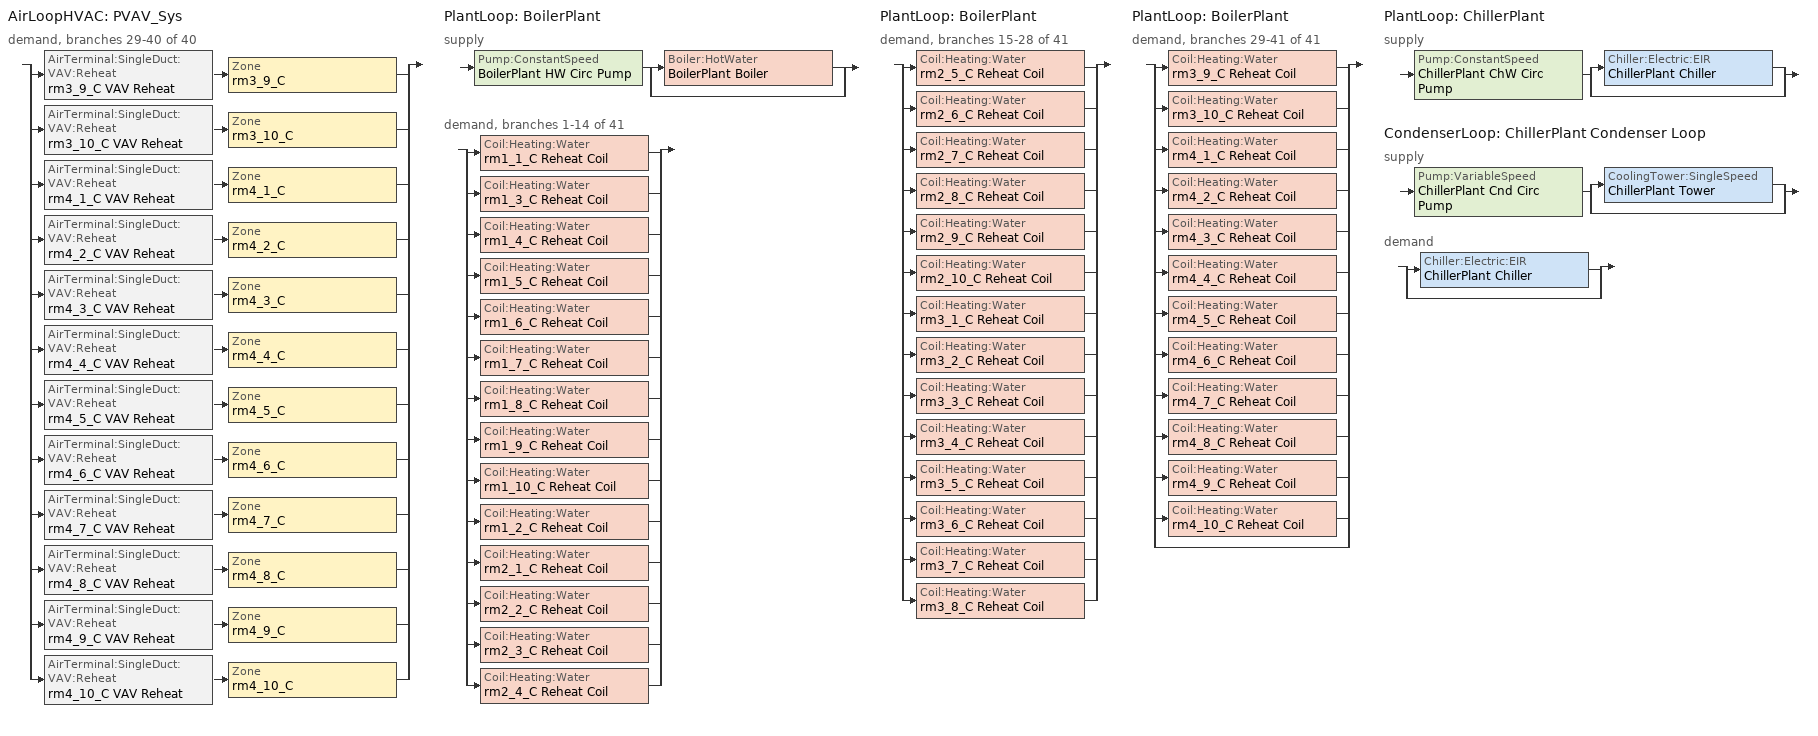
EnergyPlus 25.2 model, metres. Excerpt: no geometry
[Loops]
AirLoopHVAC 'PVAV_Sys'
 demand, branches 29-40 of 40: split
  | AirTerminal:SingleDuct:VAV:Reheat 'rm3_9_C VAV Reheat' > Zone 'rm3_9_C'
  | AirTerminal:SingleDuct:VAV:Reheat 'rm3_10_C VAV Reheat' > Zone 'rm3_10_C'
  | AirTerminal:SingleDuct:VAV:Reheat 'rm4_1_C VAV Reheat' > Zone 'rm4_1_C'
  | AirTerminal:SingleDuct:VAV:Reheat 'rm4_2_C VAV Reheat' > Zone 'rm4_2_C'
  | AirTerminal:SingleDuct:VAV:Reheat 'rm4_3_C VAV Reheat' > Zone 'rm4_3_C'
  | AirTerminal:SingleDuct:VAV:Reheat 'rm4_4_C VAV Reheat' > Zone 'rm4_4_C'
  | AirTerminal:SingleDuct:VAV:Reheat 'rm4_5_C VAV Reheat' > Zone 'rm4_5_C'
  | AirTerminal:SingleDuct:VAV:Reheat 'rm4_6_C VAV Reheat' > Zone 'rm4_6_C'
  | AirTerminal:SingleDuct:VAV:Reheat 'rm4_7_C VAV Reheat' > Zone 'rm4_7_C'
  | AirTerminal:SingleDuct:VAV:Reheat 'rm4_8_C VAV Reheat' > Zone 'rm4_8_C'
  | AirTerminal:SingleDuct:VAV:Reheat 'rm4_9_C VAV Reheat' > Zone 'rm4_9_C'
  | AirTerminal:SingleDuct:VAV:Reheat 'rm4_10_C VAV Reheat' > Zone 'rm4_10_C'
PlantLoop 'BoilerPlant'
 supply: Pump:ConstantSpeed 'BoilerPlant HW Circ Pump' > split
  | Boiler:HotWater 'BoilerPlant Boiler'
  | bypass
 demand, branches 1-14 of 41: split
  | Coil:Heating:Water 'rm1_1_C Reheat Coil'
  | Coil:Heating:Water 'rm1_3_C Reheat Coil'
  | Coil:Heating:Water 'rm1_4_C Reheat Coil'
  | Coil:Heating:Water 'rm1_5_C Reheat Coil'
  | Coil:Heating:Water 'rm1_6_C Reheat Coil'
  | Coil:Heating:Water 'rm1_7_C Reheat Coil'
  | Coil:Heating:Water 'rm1_8_C Reheat Coil'
  | Coil:Heating:Water 'rm1_9_C Reheat Coil'
  | Coil:Heating:Water 'rm1_10_C Reheat Coil'
  | Coil:Heating:Water 'rm1_2_C Reheat Coil'
  | Coil:Heating:Water 'rm2_1_C Reheat Coil'
  | Coil:Heating:Water 'rm2_2_C Reheat Coil'
  | Coil:Heating:Water 'rm2_3_C Reheat Coil'
  | Coil:Heating:Water 'rm2_4_C Reheat Coil'
PlantLoop 'BoilerPlant'
 demand, branches 15-28 of 41: split
  | Coil:Heating:Water 'rm2_5_C Reheat Coil'
  | Coil:Heating:Water 'rm2_6_C Reheat Coil'
  | Coil:Heating:Water 'rm2_7_C Reheat Coil'
  | Coil:Heating:Water 'rm2_8_C Reheat Coil'
  | Coil:Heating:Water 'rm2_9_C Reheat Coil'
  | Coil:Heating:Water 'rm2_10_C Reheat Coil'
  | Coil:Heating:Water 'rm3_1_C Reheat Coil'
  | Coil:Heating:Water 'rm3_2_C Reheat Coil'
  | Coil:Heating:Water 'rm3_3_C Reheat Coil'
  | Coil:Heating:Water 'rm3_4_C Reheat Coil'
  | Coil:Heating:Water 'rm3_5_C Reheat Coil'
  | Coil:Heating:Water 'rm3_6_C Reheat Coil'
  | Coil:Heating:Water 'rm3_7_C Reheat Coil'
  | Coil:Heating:Water 'rm3_8_C Reheat Coil'
PlantLoop 'BoilerPlant'
 demand, branches 29-41 of 41: split
  | Coil:Heating:Water 'rm3_9_C Reheat Coil'
  | Coil:Heating:Water 'rm3_10_C Reheat Coil'
  | Coil:Heating:Water 'rm4_1_C Reheat Coil'
  | Coil:Heating:Water 'rm4_2_C Reheat Coil'
  | Coil:Heating:Water 'rm4_3_C Reheat Coil'
  | Coil:Heating:Water 'rm4_4_C Reheat Coil'
  | Coil:Heating:Water 'rm4_5_C Reheat Coil'
  | Coil:Heating:Water 'rm4_6_C Reheat Coil'
  | Coil:Heating:Water 'rm4_7_C Reheat Coil'
  | Coil:Heating:Water 'rm4_8_C Reheat Coil'
  | Coil:Heating:Water 'rm4_9_C Reheat Coil'
  | Coil:Heating:Water 'rm4_10_C Reheat Coil'
  | bypass
PlantLoop 'ChillerPlant'
 supply: Pump:ConstantSpeed 'ChillerPlant ChW Circ Pump' > split
  | Chiller:Electric:EIR 'ChillerPlant Chiller'
  | bypass
CondenserLoop 'ChillerPlant Condenser Loop'
 supply: Pump:VariableSpeed 'ChillerPlant Cnd Circ Pump' > split
  | CoolingTower:SingleSpeed 'ChillerPlant Tower'
  | bypass
 demand: split
  | Chiller:Electric:EIR 'ChillerPlant Chiller'
  | bypass
[ZoneControl:Thermostat] Control Type Schedule=Zone-Control-Type-Sched
Name | Zone or ZoneList | Control 1
rm3_9_C Thermostat | rm3_9_C | rm3_9_C DualSPSched
rm3_10_C Thermostat | rm3_10_C | rm3_10_C DualSPSched
rm4_1_C Thermostat | rm4_1_C | rm4_1_C DualSPSched
rm4_2_C Thermostat | rm4_2_C | rm4_2_C DualSPSched
rm4_3_C Thermostat | rm4_3_C | rm4_3_C DualSPSched
rm4_4_C Thermostat | rm4_4_C | rm4_4_C DualSPSched
rm4_5_C Thermostat | rm4_5_C | rm4_5_C DualSPSched
rm4_6_C Thermostat | rm4_6_C | rm4_6_C DualSPSched
rm4_7_C Thermostat | rm4_7_C | rm4_7_C DualSPSched
rm4_8_C Thermostat | rm4_8_C | rm4_8_C DualSPSched
rm4_9_C Thermostat | rm4_9_C | rm4_9_C DualSPSched
rm4_10_C Thermostat | rm4_10_C | rm4_10_C DualSPSched
[ThermostatSetpoint:DualSetpoint] Heating Setpoint Temperature Schedule=OffHtT; Cooling Setpoint Temperature Schedule=OffClT
rm3_9_C DualSPSched; rm3_10_C DualSPSched; rm4_1_C DualSPSched; rm4_2_C DualSPSched; rm4_3_C DualSPSched; rm4_4_C DualSPSched; rm4_5_C DualSPSched; rm4_6_C DualSPSched; rm4_7_C DualSPSched; rm4_8_C DualSPSched; rm4_9_C DualSPSched; rm4_10_C DualSPSched
[Sizing:Zone] Zone Cooling Design Supply Air Temperature Input Method=SupplyAirTemperature; Zone Cooling Design Supply Air Temperature {C}=14; Zone Heating Design Supply Air Temperature Input Method=SupplyAirTemperature; Zone Heating Design Supply Air Temperature {C}=50; Zone Cooling Design Supply Air Humidity Ratio {kgWater/kgDryAir}=0.008; Zone Heating Design Supply Air Humidity Ratio {kgWater/kgDryAir}=0.008; Zone Heating Sizing Factor=0; Zone Cooling Sizing Factor=0; Cooling Design Air Flow Method=DesignDay; Cooling Design Air Flow Rate {m3/s}=0; Heating Design Air Flow Method=DesignDay; Heating Design Air Flow Rate {m3/s}=0
Name | Design Specification Outdoor Air Object
rm3_9_C | SZ DSOA rm3_9_C
rm3_10_C | SZ DSOA rm3_10_C
rm4_1_C | SZ DSOA rm4_1_C
rm4_2_C | SZ DSOA rm4_2_C
rm4_3_C | SZ DSOA rm4_3_C
rm4_4_C | SZ DSOA rm4_4_C
rm4_5_C | SZ DSOA rm4_5_C
rm4_6_C | SZ DSOA rm4_6_C
rm4_7_C | SZ DSOA rm4_7_C
rm4_8_C | SZ DSOA rm4_8_C
rm4_9_C | SZ DSOA rm4_9_C
rm4_10_C | SZ DSOA rm4_10_C
[DesignSpecification:OutdoorAir] Outdoor Air Method=Flow/Zone; Outdoor Air Flow per Person {m3/s-person}=0; Outdoor Air Flow per Zone Floor Area {m3/s-m2}=0; Outdoor Air Flow per Zone {m3/s}=0.0308911
SZ DSOA rm3_9_C; SZ DSOA rm3_10_C; SZ DSOA rm4_1_C; SZ DSOA rm4_2_C; SZ DSOA rm4_3_C; SZ DSOA rm4_4_C; SZ DSOA rm4_5_C; SZ DSOA rm4_6_C; SZ DSOA rm4_7_C; SZ DSOA rm4_8_C; SZ DSOA rm4_9_C; SZ DSOA rm4_10_C
[Zone equipment]
rm3_9_C: rm3_9_C VAV Reheat
rm3_10_C: rm3_10_C VAV Reheat
rm4_1_C: rm4_1_C VAV Reheat
rm4_2_C: rm4_2_C VAV Reheat
rm4_3_C: rm4_3_C VAV Reheat
rm4_4_C: rm4_4_C VAV Reheat
rm4_5_C: rm4_5_C VAV Reheat
rm4_6_C: rm4_6_C VAV Reheat
rm4_7_C: rm4_7_C VAV Reheat
rm4_8_C: rm4_8_C VAV Reheat
rm4_9_C: rm4_9_C VAV Reheat
rm4_10_C: rm4_10_C VAV Reheat
[AirTerminal:SingleDuct:VAV:Reheat] Availability Schedule=OffFan; Maximum Air Flow Rate {m3/s}=autosize; Zone Minimum Air Flow Input Method=Constant; Constant Minimum Air Flow Fraction=0.3; Maximum Hot Water or Steam Flow Rate {m3/s}=autosize; Minimum Hot Water or Steam Flow Rate {m3/s}=0; Convergence Tolerance=0.001; Damper Heating Action=Reverse
Name | Reheat Coil
rm3_9_C VAV Reheat | rm3_9_C Reheat Coil
rm3_10_C VAV Reheat | rm3_10_C Reheat Coil
rm4_1_C VAV Reheat | rm4_1_C Reheat Coil
rm4_2_C VAV Reheat | rm4_2_C Reheat Coil
rm4_3_C VAV Reheat | rm4_3_C Reheat Coil
rm4_4_C VAV Reheat | rm4_4_C Reheat Coil
rm4_5_C VAV Reheat | rm4_5_C Reheat Coil
rm4_6_C VAV Reheat | rm4_6_C Reheat Coil
rm4_7_C VAV Reheat | rm4_7_C Reheat Coil
rm4_8_C VAV Reheat | rm4_8_C Reheat Coil
rm4_9_C VAV Reheat | rm4_9_C Reheat Coil
rm4_10_C VAV Reheat | rm4_10_C Reheat Coil
[Coil:Heating:Water] Availability Schedule=OffFan; U-Factor Times Area Value {W/K}=autosize; Maximum Water Flow Rate {m3/s}=autosize; Performance Input Method=UFactorTimesAreaAndDesignWaterFlowRate; Rated Capacity {W}=autosize; Rated Inlet Water Temperature {C}=82.2; Rated Inlet Air Temperature {C}=16.6; Rated Outlet Water Temperature {C}=71.1; Rated Outlet Air Temperature {C}=32.2
rm1_1_C Reheat Coil; rm1_3_C Reheat Coil; rm1_4_C Reheat Coil; rm1_5_C Reheat Coil; rm1_6_C Reheat Coil; rm1_7_C Reheat Coil; rm1_8_C Reheat Coil; rm1_9_C Reheat Coil; rm1_10_C Reheat Coil; rm1_2_C Reheat Coil; rm2_1_C Reheat Coil; rm2_2_C Reheat Coil; rm2_3_C Reheat Coil; rm2_4_C Reheat Coil; rm2_5_C Reheat Coil; rm2_6_C Reheat Coil; rm2_7_C Reheat Coil; rm2_8_C Reheat Coil; rm2_9_C Reheat Coil; rm2_10_C Reheat Coil; rm3_1_C Reheat Coil; rm3_2_C Reheat Coil; rm3_3_C Reheat Coil; rm3_4_C Reheat Coil; rm3_5_C Reheat Coil; rm3_6_C Reheat Coil; rm3_7_C Reheat Coil; rm3_8_C Reheat Coil; rm3_9_C Reheat Coil; rm3_10_C Reheat Coil; rm4_1_C Reheat Coil; rm4_2_C Reheat Coil; rm4_3_C Reheat Coil; rm4_4_C Reheat Coil; rm4_5_C Reheat Coil; rm4_6_C Reheat Coil; rm4_7_C Reheat Coil; rm4_8_C Reheat Coil; rm4_9_C Reheat Coil; rm4_10_C Reheat Coil
[SetpointManager:Scheduled] Control Variable=Temperature
Name | Schedule | Setpoint Node or NodeList
BoilerPlant HW Temp Manager | constant82. | BoilerPlant HW Supply Outlet Node
ChillerPlant ChW Temp Manager | ChillerPlant ChW Temp Schedule | ChillerPlant ChW Supply Outlet Node
ChillerPlant Chiller Setpoint Manager | ChillerPlant ChW Temp Schedule | ChillerPlant Chiller Outlet Node
[Sizing:Plant]
Name | Loop Type | Design Loop Exit Temperature {C} | Loop Design Temperature Difference {deltaC}
BoilerPlant | Heating | 82 | 11
ChillerPlant | Cooling | 7.22 | 6.67
ChillerPlant Condenser Loop | Condenser | 29.4 | 5.6
[PlantLoop] Fluid Type=Water; Maximum Loop Flow Rate {m3/s}=autosize; Minimum Loop Flow Rate {m3/s}=0; Plant Loop Volume {m3}=autosize; Load Distribution Scheme=Optimal
Name | Plant Equipment Operation Scheme | Maximum Loop Temperature {C} | Minimum Loop Temperature {C}
BoilerPlant | BoilerPlant Operation | 100 | 10
ChillerPlant | ChillerPlant Operation | 98 | 1
[Pump:ConstantSpeed] Design Pump Head {Pa}=89672.01; Fraction of Motor Inefficiencies to Fluid Stream=0; Pump Control Type=Intermittent
Name | Design Flow Rate {m3/s} | Design Power Consumption {W} | Motor Efficiency
BoilerPlant HW Circ Pump | 0.0158871 | 2392.868 | 0.85
ChillerPlant ChW Circ Pump | 0.0322773 | 4017.488 | 0.9
[PlantEquipmentOperationSchemes] Control Scheme 1 Schedule=OffFan
Name | Control Scheme 1
BoilerPlant Operation | BoilerPlant Heat Supply
ChillerPlant Operation | ChillerPlant ChW Supply
[PlantEquipmentOperation:HeatingLoad]
BoilerPlant Heat Supply: Load Range 1 Lower Limit {W}=0; Load Range 1 Upper Limit {W}=1000000000000000; Range 1 Equipment List=BoilerPlant heating plant
[PlantEquipmentList]
BoilerPlant heating plant: BoilerPlant Boiler
ChillerPlant ChW Plant: ChillerPlant Chiller
[Boiler:HotWater]
BoilerPlant Boiler: Fuel Type=NaturalGas; Nominal Capacity {W}=1107737; Nominal Thermal Efficiency=0.85; Efficiency Curve Temperature Evaluation Variable=LeavingBoiler; Normalized Boiler Efficiency Curve=BoilerPlant Boiler Efficiency Curve; Design Water Outlet Temperature {C}=82; Design Water Flow Rate {m3/s}=autosize; Minimum Part Load Ratio=0; Maximum Part Load Ratio=1.2; Optimum Part Load Ratio=1; Water Outlet Upper Temperature Limit {C}=100; Boiler Flow Mode=CONSTANTFLOW
[PlantEquipmentOperation:CoolingLoad] Load Range 1 Lower Limit {W}=0
Name | Load Range 1 Upper Limit {W} | Range 1 Equipment List
ChillerPlant ChW Supply | 1000000000000000 | ChillerPlant ChW Plant
ChillerPlant Condenser Only | 1000000000000 | ChillerPlant Condenser plant
[Chiller:Electric:EIR]
ChillerPlant Chiller: Reference Capacity {W}=900218.9; Reference COP {W/W}=3.2; Reference Leaving Chilled Water Temperature {C}=7.22; Reference Entering Condenser Fluid Temperature {C}=29.4; Reference Chilled Water Flow Rate {m3/s}=autosize; Reference Condenser Fluid Flow Rate {m3/s}=autosize; Cooling Capacity Function of Temperature Curve=OPEN-CENT-CAP-FT; Electric Input to Cooling Output Ratio Function of Temperature Curve=OPEN-CENT-EIR-FT; Electric Input to Cooling Output Ratio Function of Part Load Ratio Curve=OPEN-CENT-EIR-FP; Minimum Part Load Ratio=0; Maximum Part Load Ratio=1; Optimum Part Load Ratio=0.65; Minimum Unloading Ratio=0.25; Condenser Type=WaterCooled; Leaving Chilled Water Lower Temperature Limit {C}=5; Chiller Flow Mode=LeavingSetpointModulated
[CondenserLoop]
ChillerPlant Condenser Loop: Fluid Type=Water; Condenser Equipment Operation Scheme=ChillerPlant Condenser Loop Operation; Maximum Loop Temperature {C}=80; Minimum Loop Temperature {C}=5; Maximum Loop Flow Rate {m3/s}=autosize; Minimum Loop Flow Rate {m3/s}=0; Condenser Loop Volume {m3}=autosize; Load Distribution Scheme=SequentialLoad
[SetpointManager:FollowOutdoorAirTemperature]
ChillerPlant Condenser Loop: Control Variable=Temperature; Reference Temperature Type=OutdoorAirWetBulb; Offset Temperature Difference {deltaC}=0; Maximum Setpoint Temperature {C}=80; Minimum Setpoint Temperature {C}=5; Setpoint Node or NodeList=ChillerPlant Cnd Supply Outlet Node
[Pump:VariableSpeed]
ChillerPlant Cnd Circ Pump: Design Maximum Flow Rate {m3/s}=autosize; Design Pump Head {Pa}=298906.7; Design Power Consumption {W}=AUTOSIZE; Motor Efficiency=0.9; Fraction of Motor Inefficiencies to Fluid Stream=0; Coefficient 1 of the Part Load Performance Curve=0; Coefficient 2 of the Part Load Performance Curve=1; Coefficient 3 of the Part Load Performance Curve=0; Coefficient 4 of the Part Load Performance Curve=0; Design Minimum Flow Rate {m3/s}=0; Pump Control Type=Intermittent
[CondenserEquipmentOperationSchemes]
ChillerPlant Condenser Loop Operation: Control Scheme 1=ChillerPlant Condenser Only; Control Scheme 1 Schedule=OffFan
[CondenserEquipmentList]
ChillerPlant Condenser plant: ChillerPlant Tower
[CoolingTower:SingleSpeed]
ChillerPlant Tower: Design Water Flow Rate {m3/s}=autosize; Design Air Flow Rate {m3/s}=autosize; Design Fan Power {W}=autosize; Design U-Factor Times Area Value {W/K}=autosize; Free Convection Air Flow Rate {m3/s}=autocalculate; Free Convection U-Factor Times Area Value {W/K}=autocalculate
[Schedule:Compact]
Zone-Control-Type-Sched: Through: 12/31, For: AllDays, Until: 24:00, 4
OffFan: Through: 12/31, For: Sundays Holidays, Until: 24:00, 0, For: Weekdays WinterDesignDay SummerDesignDay, Until:  6:00, 0, Until: 22:00, 1, Until: 24:00, 0, For: Saturdays, Until:  6:00, 0, Until: 18:00, 1, Until: 24:00, 0
OffClT: Through: 12/31, For: Sundays Holidays, Until: 24:00, 37.22225, For: Weekdays WinterDesignDay SummerDesignDay, Until:  6:00, 37.22225, Until: 22:00, 23.88891, Until: 24:00, 37.22225, For: Saturdays, Until:  6:00, 37.22225, Until: 18:00, 23.88891, Until: 24:00, 37.22225
OffHtT: Through: 12/31, For: Sundays Holidays, Until: 24:00, 12.77779, For: Weekdays WinterDesignDay SummerDesignDay, Until:  6:00, 12.77779, Until: 22:00, 21.11113, Until: 24:00, 12.77779, For: Saturdays, Until:  6:00, 12.77779, Until: 18:00, 21.11113, Until: 24:00, 12.77779
constant82.: Through: 12/31, For: AllDays, Until: 24:00, 82
[Curve:Quadratic]
Name | Coefficient1 Constant | Coefficient2 x | Coefficient3 x**2 | Minimum Value of x | Maximum Value of x
BoilerPlant Boiler Efficiency Curve | 0.588768 | 0.788818 | -0.38625 | 0 | 1
OPEN-CENT-EIR-FP | 0.222903 | 0.313387 | 0.46371 | -999 | 999
[Curve:Biquadratic] Minimum Value of x=-999; Maximum Value of x=999; Minimum Value of y=-999; Maximum Value of y=999
Name | Coefficient1 Constant | Coefficient2 x | Coefficient3 x**2 | Coefficient4 y | Coefficient5 y**2 | Coefficient6 x*y
OPEN-CENT-CAP-FT | 0.257896 | 0.0389016 | -0.00021708 | 0.0468684 | -0.00094284 | -0.00034344
OPEN-CENT-EIR-FT | 0.933884 | -0.058212 | 0.00450036 | 0.00243 | 0.000486 | -0.001215
[Schedule:Day:Hourly]
ChillerPlant ChW Temp Schedule Daily: 6.666672, 6.666672, 6.666672, 6.666672, 6.666672, 6.666672, 6.666672, 6.666672, 6.666672, 6.666672, 6.666672, 6.666672, 6.666672, 6.666672, 6.666672, 6.666672, 6.666672, 6.666672, 6.666672, 6.666672, 6.666672, 6.666672, 6.666672, 6.666672
[Schedule:Week:Daily]
ChillerPlant ChW Temp Schedule Weekly: ChillerPlant ChW Temp Schedule Daily, ChillerPlant ChW Temp Schedule Daily, ChillerPlant ChW Temp Schedule Daily, ChillerPlant ChW Temp Schedule Daily, ChillerPlant ChW Temp Schedule Daily, ChillerPlant ChW Temp Schedule Daily, ChillerPlant ChW Temp Schedule Daily, ChillerPlant ChW Temp Schedule Daily, ChillerPlant ChW Temp Schedule Daily, ChillerPlant ChW Temp Schedule Daily, ChillerPlant ChW Temp Schedule Daily, ChillerPlant ChW Temp Schedule Daily
[Schedule:Year]
ChillerPlant ChW Temp Schedule: ChillerPlant ChW Temp Schedule Weekly, 1, 1, 12, 31
